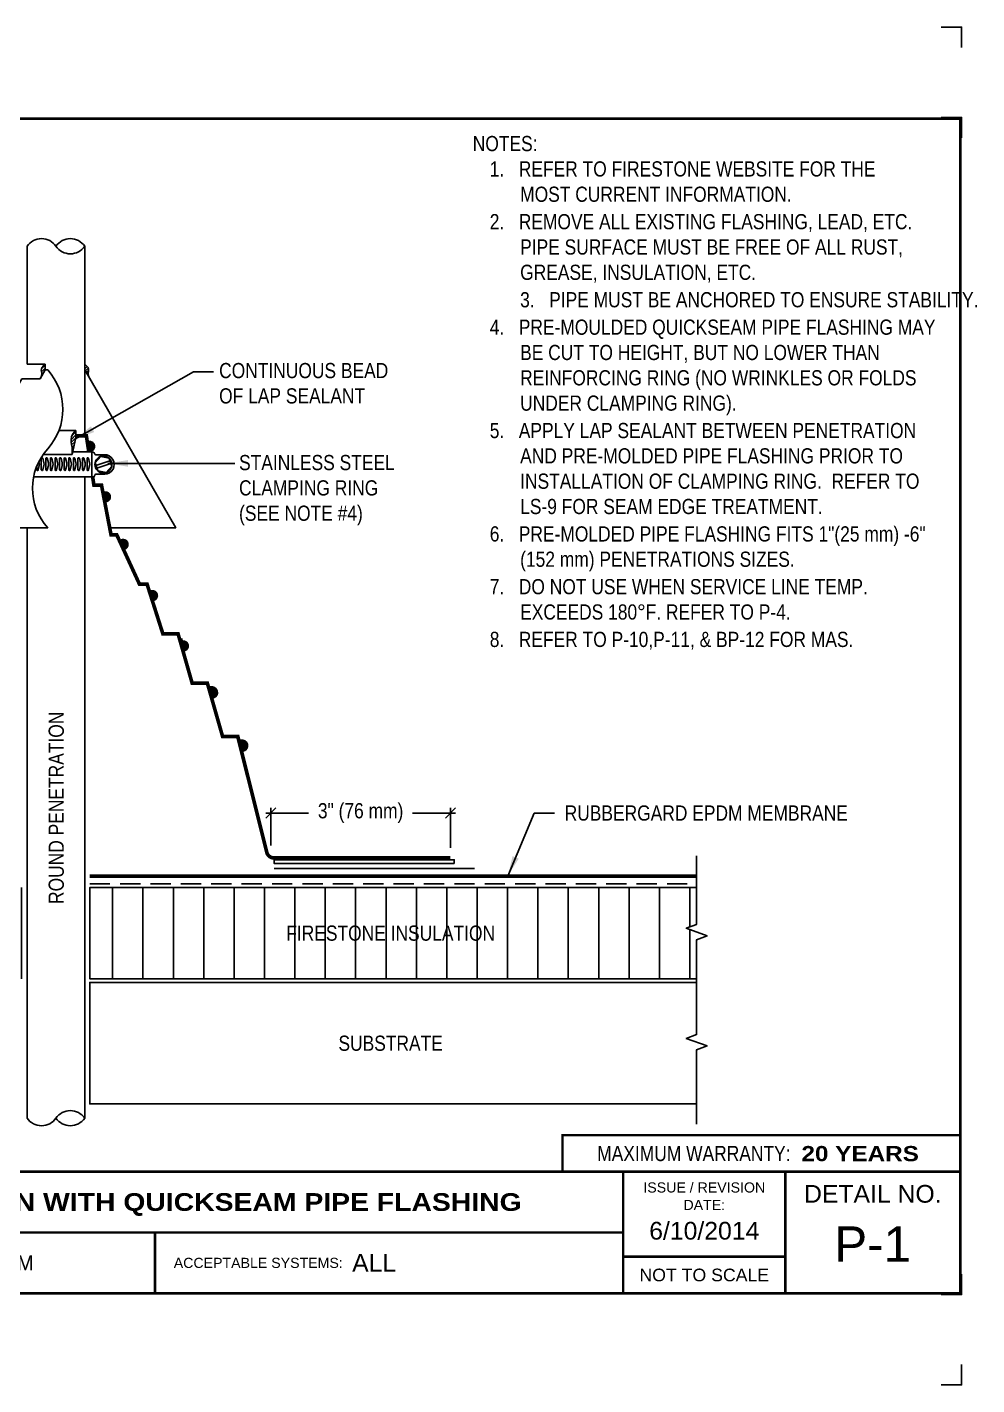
# Model space of a CAD drawing. Header units: inches. Extents: x 99.4 to 119.7, y -266 to -249.2.
# Drawn here: x 107.95 to 119.67, y -265.98 to -249.21 of the extents above; entities that cross this region are included whole.
import ezdxf
from ezdxf.enums import TextEntityAlignment as Align

# ---------------------------------------------------------------- set-up
doc = ezdxf.new("R2010")
doc.units = ezdxf.units.IN
doc.header["$MEASUREMENT"] = 0
doc.linetypes.add('HIDDEN', pattern=[0.375, 0.25, -0.125])
doc.layers.get('0').update_dxf_attribs({"linetype": 'CONTINUOUS'})
doc.layers.get('DEFPOINTS').update_dxf_attribs({"linetype": 'CONTINUOUS'})
for name, color, linetype in [('FSBP-ACCESSORY-OTHER', 7, 'CONTINUOUS'), ('FSBP-ADHESIVE', 1, 'HIDDEN'), ('FSBP-ANNO-NOTE', 7, 'CONTINUOUS'), ('FSBP-INSULATION', 7, 'CONTINUOUS'), ('FSBP-MEMBRANE', 7, 'CONTINUOUS'), ('FSBP-OTHER', 7, 'CONTINUOUS'), ('FSBP-SEALANTS', 1, 'CONTINUOUS'), ('FSBP-SUBSTRATE-GENERIC', 9, 'CONTINUOUS'), ('FSBP-TTLB', 7, 'CONTINUOUS'), ('FSBP-TTLB-BORDER', 7, 'CONTINUOUS'), ('FSBP-TTLB-TEXT', 7, 'CONTINUOUS')]:
    doc.layers.add(name, color=color, linetype=linetype)
doc.styles.add('FSBP_ARIAL', font='arial.ttf')
doc.styles.add('FSBP_ARIAL_BOLD', font='')
doc.styles.add('FSBP_ARIAL_NAR', font='ARIALN.TTF')
doc.styles.add('FSBP_BANKGOTHIC', font='bgothm.ttf')
doc.styles.get('FSBP_ARIAL_BOLD').set_extended_font_data('Arial Black')
doc.linetypes.add('ZIGZAG', pattern='A,0.0001,-0.2,[131,ltypeshp.shx,S=0.2,R=0,X=-0.2,Y=0],-0.4,[131,ltypeshp.shx,S=0.2,R=180,X=0.2,Y=0],-0.2', length=0.8001)
doc.dimstyles.new('FSBP-DIM', dxfattribs={"dimtxt": 0.1875, "dimasz": 0.125, "dimexe": 0.0625, "dimexo": 0.125, "dimgap": 0.125, "dimtad": 0, "dimdec": 0, "dimzin": 1, "dimdsep": 46, "dimlunit": 4, "dimtxsty": 'FSBP_ARIAL_NAR', "dimblk": 'OBLIQUE', "dimcen": 0.09375, "dimdle": 0.0625, "dimclrd": 256, "dimclre": 256, "dimclrt": 256, "dimadec": 0, "dimazin": 0, "dimtfac": 1, "dimtdec": 0, "dimtmove": 1, "dimatfit": 3, "dimfxl": 1, "dimtolj": 1, "dimtzin": 0, "dimlwd": -1, "dimlwe": -1, "dimarcsym": 0})
doc.dimstyles.new('FSBP-LEADER', dxfattribs={"dimtxt": 0.1875, "dimasz": 0.25, "dimexe": 0.0625, "dimexo": 0.125, "dimgap": 0.125, "dimtad": 0, "dimtih": 1, "dimtoh": 1, "dimdec": 4, "dimzin": 0, "dimdsep": 46, "dimlunit": 4, "dimtxsty": 'FSBP_ARIAL_NAR', "dimcen": 0.09375, "dimclrd": 256, "dimclre": 256, "dimclrt": 256, "dimadec": 0, "dimazin": 0, "dimtfac": 1, "dimtdec": 4, "dimtofl": 0, "dimtmove": 0, "dimatfit": 3, "dimfxl": 1, "dimtolj": 1, "dimtzin": 0, "dimlwd": -1, "dimlwe": -1, "dimarcsym": 0})
pattern_1 = [(45, (-129.4999999999994, -246.5403761709706), (-0.01767766952966369, 0.01767766952966369), [])]
pattern_2 = [(90, (-129.4999999999994, -246.5403761709706), (-0.375, 2.296136913416957e-17), [])]

# ---------------------------------------------------------------- blocks, each defined once
blk = doc.blocks.new('_OBLIQUE')
at = {"color": 0, "linetype": 'ByBlock'}
blk.add_line((-0.5, -0.5), (0.5, 0.5), dxfattribs=at)
blk = doc.blocks.new('*D4')
at = {"layer": 'DEFPOINTS', "color": 0, "transparency": 16777216}
for p in [(110.9530896023467, -258.9166216293414), (110.9530896023467, -259.4405893300147), (113.170650778941, -259.4714638357757)]:
    blk.add_point(p, dxfattribs=at)
at = {"layer": 'FSBP-ANNO-NOTE', "transparency": 16777216}
for p, q in [((110.8905896023467, -258.9166216293414), (111.4202219982837, -258.9166216293414)), ((110.9530896023467, -259.3155893300147), (110.9530896023467, -258.8541216293414)), ((113.233150778941, -258.9166216293414), (112.703518383004, -258.9166216293414)), ((113.170650778941, -259.3464638357757), (113.170650778941, -258.8541216293414))]:
    blk.add_line(p, q, dxfattribs=at)
at = {"layer": 'FSBP-ANNO-NOTE', "transparency": 16777216, "xscale": 0.125, "yscale": 0.125, "zscale": 0.125, "rotation": 180}
blk.add_blockref('_OBLIQUE', (110.9530896023467, -258.9166216293414), dxfattribs=at)
at = {"layer": 'FSBP-ANNO-NOTE', "transparency": 16777216, "xscale": 0.125, "yscale": 0.125, "zscale": 0.125}
blk.add_blockref('_OBLIQUE', (113.170650778941, -258.9166216293414), dxfattribs=at)
at = {"layer": 'FSBP-ANNO-NOTE', "transparency": 16777216, "insert": (112.0618701906438, -258.9166216293414), "char_height": 0.1875, "attachment_point": 5, "style": 'FSBP_ARIAL_NAR'}
blk.add_mtext('\\A1;3" (76 mm)', dxfattribs=at)
blk = doc.blocks.new('TTLB-EPDM_1')
at = {"layer": 'FSBP-TTLB-TEXT'}
h = blk.add_hatch(color=1, dxfattribs=at)
edge = h.paths.add_edge_path()
edge.add_arc((1.037309769669573, -0.1982514792917306), 0.1319107607348553, 264.0410451462098, 370.3106169565175)
edge.add_arc((1.027551646585694, 0.1214293576525799), 0.3273056962876235, 270.05058356628535, 295.23459397187514, ccw=False)
edge.add_arc((1.022801957313345, -0.06680179986895154), 0.1391656561713503, 249.3281275763668, 272.0749124149863, ccw=False)
edge.add_line((0.9736743133014443, -0.1970076156048179), (0.9474927838574558, -0.1852745150568325))
edge.add_arc((0.8939498971398288, -0.3394262635682071), 0.1631857907024099, 70.84590087378872, 194.3325259843273)
edge.add_arc((0.8444260109029493, -0.4259936440910768), 0.1179914261095279, 70.96950098067128, 156.9641407594482, ccw=False)
edge.add_arc((1.153141409296894, -0.4684497516079468), 0.3110405457095052, 150.3231137483159, 203.2084295854517)
edge.add_arc((0.7562495500622943, -0.6412608153899899), 0.1218587156617311, 0.8849157075190988, 24.34668939894999, ccw=False)
edge.add_arc((0.7493781665697374, -0.6475258110744375), 0.1289731377238325, -58.36655102076742, 3.6216782311386737, ccw=False)
edge.add_arc((0.8256699029544474, -0.5792158350996106), 0.1783301886510354, 267.2205474105585, 354.1381621173521)
edge.add_arc((0.7903121048625305, -0.6011409294291745), 0.212787892960859, 0.9996158580669322, 21.00503380861244)
edge.add_arc((1.01880712263941, -0.5666691048185161), 0.05136395668415847, 40.82117713173261, 125.52727787225791, ccw=False)
edge.add_line((1.057676976260041, -0.5330924682126437), (1.102776947655911, -0.4308018311949837))
edge.add_arc((1.040858222524664, -0.4699705673995949), 0.07326744446031509, 32.31675181867256, 66.31481236598174)
edge.add_arc((1.032262518825329, -0.5063316993097662), 0.1102246948011782, 69.8179132332389, 125.254734720681)
edge.add_arc((1.127708877207287, -0.368959353531244), 0.1659710644737306, 164.1569669952081, 196.5811013160487, ccw=False)
edge.add_line((0.9680425188342383, -0.3236487780942383), (1.023615334387159, -0.3294494641845773))
h = blk.add_hatch(color=1, dxfattribs=at)
edge = h.paths.add_edge_path()
edge.add_line((1.275239419159561, -0.6223407783464694), (1.415345367376062, -0.5660418822574371))
edge.add_arc((1.421019305783958, -0.5090099247487757), 0.05731350411836949, 181.9717871001989, 264.31851000495806, ccw=False)
edge.add_line((1.363739737527226, -0.5109819325197265), (1.363412352251203, -0.3102363679013962))
edge.add_arc((1.294263659668751, -0.3103491388303989), 0.06914878453844908, 0.0934405599591014, 72.42834396969012)
edge.add_line((1.315139561173908, -0.2444268274366692), (1.186839444240604, -0.3024209471341379))
edge.add_arc((1.175246268095289, -0.3585110609420917), 0.05727567197445628, -0.017399788185912257, 78.322067691347, ccw=False)
edge.add_line((1.232521937428658, -0.3585284546236807), (1.232574268422297, -0.555126496687123))
edge.add_arc((1.305699496415486, -0.5558575689677219), 0.07312888236350451, 179.4272023230205, 245.3845503102953)
h = blk.add_hatch(color=1, dxfattribs=at)
edge = h.paths.add_edge_path()
edge.add_line((1.792026821926584, -0.3839679064720229), (1.722158956877934, -0.2518542302253621))
edge.add_arc((1.720119655279638, -0.2529327078887852), 0.002306916790721817, 27.87197133405656, 117.3766794470751)
edge.add_line((1.719058846382097, -0.250884159729182), (1.610638460368705, -0.3070279753467702))
edge.add_arc((1.547088841662962, -0.3061026658494403), 0.06355635479880145, 359.165808011073, 425.8793658831422)
edge.add_line((1.573061729235633, -0.2480956029480268), (1.446879247402876, -0.3051325108639702))
edge.add_arc((1.407812067100189, -0.370357133046621), 0.07602957263902092, -3.441403975725109, 59.07992244284969, ccw=False)
edge.add_line((1.483704536400296, -0.3749210150788969), (1.483704536400296, -0.5723838140635706))
edge.add_arc((1.54053746518044, -0.568254406115083), 0.05698275005415228, 184.1557352478595, 255.3066498366543)
edge.add_line((1.526084036778343, -0.6233736605654059), (1.657291340682093, -0.570650514527486))
edge.add_arc((1.688298576827198, -0.5021390388423987), 0.0752015358480571, 207.5160880841914, 245.649226723163, ccw=False)
edge.add_arc((1.721050197024907, -0.4914488168456328), 0.1093332836229113, 179.4823365255141, 204.5537900001094, ccw=False)
edge.add_line((1.611721375809452, -0.4904610114968335), (1.611721375809452, -0.4126404716788983))
edge.add_arc((1.628589765097195, -0.414159299036043), 0.01693662875851176, 28.356188110622725, 174.8549701683585, ccw=False)
edge.add_arc((1.627340435522395, -0.4197189881350504), 0.02111886817708033, 22.216893572439517, 40.10213956426492, ccw=False)
edge.add_line((1.646891420738257, -0.4117336534413738), (1.666638796144639, -0.4549750258192233))
edge.add_arc((1.668737246926742, -0.4540167099035481), 0.002306916790685496, 204.545128184284, 299.6323508190091)
edge.add_line((1.669877862091766, -0.4560219186518992), (1.791128135493295, -0.3870515928837648))
edge.add_line((1.791128135493295, -0.3870515928837648), (1.792026821926584, -0.3839679064720229))
h = blk.add_hatch(color=1, dxfattribs=at)
h.paths.add_polyline_path([(2.063388732080512, -0.2583237030618903, 0.02524281661523788), (2.025024361750752, -0.2610532129309178, 0.1213611957758757), (1.901773912052249, -0.3008158885520373, 0.6151668103976068), (1.93274136141747, -0.6099060679591872, 0.05306812109568645), (1.967936229862175, -0.617865745600497, 0.1150932231766138), (2.099126721549737, -0.5994933789882708), (2.151195569562105, -0.4944891916583316, -0.08755405562188731), (2.104230609512001, -0.5187113292177372, -0.265591761123442), (1.992692314386659, -0.5010701623316862), (2.165347897647223, -0.4141184325909109, 0.4518949533370738), (2.166222728871162, -0.4107679608846269)])
h.paths.add_polyline_path([(2.014217313945437, -0.4188965037300676), (1.951113654018855, -0.4515330109460507, -0.3720533890450154), (1.973177450672722, -0.3607130665457561)], flags=16)
h = blk.add_hatch(color=1, dxfattribs=at)
edge = h.paths.add_edge_path()
edge.add_arc((2.260407392426802, -0.3775796671688782), 0.04152450223225729, 123.20805433950699, 232.2027298779723, ccw=False)
edge.add_line((2.237665217914071, -0.3428366421988329), (2.393535971665983, -0.2540943745380986))
edge.add_arc((2.394677353533142, -0.2560991469722482), 0.002306916790741334, 55.64644466176611, 119.65426054492559, ccw=False)
edge.add_line((2.395979141996861, -0.2541946229174954), (2.531809646140459, -0.3470380726374032))
edge.add_arc((2.530468902927946, -0.3489153772789875), 0.002306916790700397, -42.731101238422525, 54.4661353739603, ccw=False)
edge.add_line((2.532163440279987, -0.3504807552658491), (2.498457913851155, -0.3869673252714421))
edge.add_arc((2.496763376499139, -0.3854019472845934), 0.002306916790672934, 233.7527076894875, 317.26889876138785, ccw=False)
edge.add_line((2.495399362263356, -0.38726241234572), (2.413849913492982, -0.3274738082119626))
edge.add_arc((2.412485899257181, -0.3293342732731342), 0.002306916790720064, 53.75270768979358, 124.4135619297835)
edge.add_line((2.41118211687575, -0.3274311136421062), (2.382933981293377, -0.346782838468144))
edge.add_arc((2.38423776367478, -0.3486859980991606), 0.002306916790694898, 124.4135619293799, 231.8459020253626)
edge.add_line((2.382812599816248, -0.3505000469010184), (2.519899969301207, -0.4581994452042721))
edge.add_arc((2.494247019847682, -0.4908523236374461), 0.04152450223225742, -55.21225898295222, 51.84590202520428, ccw=False)
edge.add_line((2.517938320565804, -0.5249552055672808), (2.364434947484597, -0.6179520922513717))
edge.add_arc((2.36323960192349, -0.6159790200102006), 0.002306916790726996, 233.2955624372927, 301.20872157023314, ccw=False)
edge.add_line((2.361860787187538, -0.6178285429225383), (2.231266621301074, -0.5204709167214361))
edge.add_arc((2.232647938930649, -0.5186232623475259), 0.002306916790697672, 135.5134179846393, 233.21798691998708, ccw=False)
edge.add_line((2.231002150870836, -0.5170067083764565), (2.262839375599356, -0.4845937328397696))
edge.add_arc((2.264485163659225, -0.4862102868108537), 0.002306916790748497, 53.0352839999411, 135.513417985369, ccw=False)
edge.add_line((2.265872365996302, -0.4843670465239001), (2.361834678328762, -0.5565872257804898))
edge.add_arc((2.363221880665761, -0.5547439854936304), 0.002306916790627066, 233.0352840000685, 302.2362632414394)
edge.add_line((2.36445241715569, -0.5566953042850713), (2.39428499383348, -0.5378823484768844))
edge.add_arc((2.393054457343549, -0.5359310296853765), 0.002306916790685166, 302.2362632406177, 412.2027298768422)
edge.add_line((2.394468296066179, -0.5341081404551886), (2.234958295420142, -0.4103916733127022))
h = blk.add_hatch(color=1, dxfattribs=at)
edge = h.paths.add_edge_path()
edge.add_line((2.763460561272041, -0.2072496393923444), (2.763460561272041, -0.2969520779963801))
edge.add_arc((2.765767478062699, -0.2969520779963943), 0.00230691679065842, 179.9999999996471, 269.9999999996471)
edge.add_line((2.765767478062685, -0.2992589947870528), (2.835417693520355, -0.2992589947870528))
edge.add_arc((2.835417693520355, -0.3015659115777538), 0.002306916790701052, 0, 90, ccw=False)
edge.add_line((2.837724610311056, -0.3015659115777538), (2.837724610311056, -0.3790761307453892))
edge.add_arc((2.83541769352037, -0.3790761307453749), 0.002306916790686842, 269.99999999964706, 359.99999999964706, ccw=False)
edge.add_line((2.835417693520355, -0.3813830475360618), (2.765767478062685, -0.3813830475360618))
edge.add_arc((2.765767478062699, -0.3836899643267202), 0.00230691679065842, 90.00000000035294, 180.0000000003529)
edge.add_line((2.763460561272041, -0.3836899643267344), (2.763460561272041, -0.5033995910642801))
edge.add_arc((2.836735953378943, -0.5071368822038516), 0.07337063740681413, 177.0802527808789, 245.3249543133826)
edge.add_line((2.806105814540615, -0.5738080530967267), (2.674529557384915, -0.6226036013049594))
edge.add_arc((2.708610405062069, -0.564298408791804), 0.06753517344606039, 177.0345319916277, 239.6926428024901, ccw=False)
edge.add_line((2.641165668230087, -0.560804539009709), (2.641165668230087, -0.3836899643267344))
edge.add_arc((2.638858751439429, -0.3836899643267202), 0.00230691679065842, 359.9999999996471, 449.999999999647)
edge.add_line((2.638858751439443, -0.3813830475360618), (2.572857950769389, -0.3813830475360618))
edge.add_line((2.572857950769389, -0.3813830475360618), (2.763460561272041, -0.2072496393923444))
h = blk.add_hatch(color=1, dxfattribs=at)
edge = h.paths.add_edge_path(flags=16)
edge.add_arc((2.940363509127394, -0.4847985213681437), 0.1684614578629418, 344.5558804047865, 417.0140046669545)
edge.add_arc((3.194458079644619, -0.3883534532477785), 0.1684614578629414, 164.5558804047864, 237.0140046669546)
edge = h.paths.add_edge_path()
edge.add_arc((3.069375116502199, -0.4399344555144872), 0.1828726885096673, 136.0914512150047, 191.213418978326)
edge.add_arc((3.064939550433406, -0.4318234379590333), 0.1803148804748503, 194.0167254156723, 240.6663730831859)
edge.add_arc((3.098047041778981, -0.3845058757092554), 0.2378525180183701, 239.2975390661776, 264.2889872773176)
edge.add_arc((3.04884478212623, -0.4190232383793012), 0.203760689247156, 277.1986764832036, 326.503572961274)
edge.add_arc((3.077739326803546, -0.4341046616465112), 0.171374865791709, 325.3768876809902, 406.3828327799087)
edge.add_arc((3.011839488065919, -0.4896144380417797), 0.2571945645850002, 44.28462553519766, 73.82901434867304)
edge.add_arc((3.117152499586992, -0.4983433120546693), 0.2579560664039132, 97.50292863483666, 134.1039137579027)
h = blk.add_hatch(color=1, dxfattribs=at)
edge = h.paths.add_edge_path()
edge.add_line((3.322690228557462, -0.5721896537377091), (3.322690228557462, -0.3749210150788969))
edge.add_arc((3.246797759257384, -0.3703571330465745), 0.076029572638996, 356.5585960242387, 419.0799224428129)
edge.add_line((3.285864939560099, -0.3051325108639702), (3.412047421392799, -0.2480956029480268))
edge.add_arc((3.386074533820159, -0.3061026658494941), 0.06355635479883807, 0.3962622833877276, 65.87936588318718, ccw=False)
edge.add_line((3.449629368605429, -0.3056631084210863), (3.580526418688805, -0.2593848434574539))
edge.add_arc((3.555744121700958, -0.3530904070730321), 0.09692726601172152, 2.366977007666776, 75.18615851992018, ccw=False)
edge.add_line((3.652588689330287, -0.3490873311063041), (3.652588689330287, -0.4883770011386872))
edge.add_arc((3.761877549389556, -0.4914934052703811), 0.1093332836229047, 178.3666365323574, 204.5537900000422)
edge.add_arc((3.729125929191727, -0.5021836272670953), 0.07520153584796169, 207.5160880841711, 245.2240541443093)
edge.add_line((3.697611150971852, -0.5704631245385627), (3.572585913552643, -0.6207021253773775))
edge.add_arc((3.59534718600759, -0.5526356419907701), 0.07177131519198746, 180.3328587115751, 251.51018566665869, ccw=False)
edge.add_line((3.523577081955409, -0.5530525936986663), (3.523577081955409, -0.4153032515383615))
edge.add_arc((3.486319529276879, -0.4148773504126441), 0.0372599868942854, 359.3450650296066, 449.0500281941028)
edge.add_arc((3.482769874121713, -0.4419622099033496), 0.06447454900600783, 86.29402372314017, 119.8211331593848)
edge.add_line((3.450707067966732, -0.3860252459975726), (3.450707067966732, -0.4904610114968335))
edge.add_arc((3.560035889182251, -0.491448816845647), 0.1093332836229751, 179.4823365255069, 204.5537900001023)
edge.add_arc((3.527284268984408, -0.5021390388424952), 0.07520153584796385, 207.5160880841699, 245.6492267231416)
edge.add_line((3.496277032839316, -0.570650514527486), (3.365069728935509, -0.6233736605654059))
edge.add_arc((3.37950248606194, -0.5682868177318081), 0.05694615642555727, 183.9298782390169, 255.318496325343, ccw=False)
h = blk.add_hatch(color=1, dxfattribs=at)
h.paths.add_polyline_path([(3.957695472291277, -0.2583237030618903, 0.02524281661523822), (3.919331101961575, -0.2610532129309178, 0.1085638477195505), (3.807890832595604, -0.2939221658134414, 0.6425897848490651), (3.827048101628293, -0.6099060679591872, 0.05306812109569052), (3.862242970072884, -0.617865745600497, 0.1150932231766133), (3.993433461760503, -0.5994933789882708), (4.045502309772871, -0.4944891916583316, -0.08755405562189084), (3.998537349722767, -0.5187113292177372, -0.2655917611234366), (3.886999054597368, -0.5010701623316862), (4.059654637857989, -0.4141184325909109, 0.4518949533370731), (4.060529469081928, -0.4107679608846269)])
h.paths.add_polyline_path([(3.90852405415626, -0.4188965037300676), (3.845420394229677, -0.4515330109460507, -0.3720533890450147), (3.867484190883488, -0.3607130665457561)], flags=16)
at = {"layer": 'DEFPOINTS', "linetype": 'Continuous', "ltscale": 1.75}
for points in [[(-0.015625, 13.88083333333333), (-0.015625, 14.13083333333333), (0.234375, 14.13083333333333)], [(20.01562500000003, 13.88083333333333), (20.01562500000003, 14.13083333333333), (19.76562500000003, 14.13083333333333)], [(-0.015625, -2.380833333333342), (-0.015625, -2.630833333333342), (0.234375, -2.630833333333342)], [(20.01562500000003, -2.380833333333342), (20.01562500000003, -2.630833333333342), (19.76562500000003, -2.630833333333342)]]:
    blk.add_lwpolyline(points, dxfattribs=at)
at = {"layer": 'DEFPOINTS', "color": 1}
for points in [[(0.234375, 13.015625), (-0.015625, 13.015625), (-0.015625, 12.765625)], [(20.015625, 12.765625), (20.015625, 13.015625), (19.765625, 13.015625)], [(0.234375, -1.515625), (-0.015625, -1.515625), (-0.015625, -1.265625)], [(20.015625, -1.265625), (20.015625, -1.515625), (19.765625, -1.515625)]]:
    blk.add_lwpolyline(points, dxfattribs=at)
at = {"layer": 'FSBP-TTLB', "const_width": 0.03125}
blk.add_lwpolyline([(15.09028770518938, 0), (20, 0), (20, 0.4512598240669945), (15.09028770518938, 0.4512598240669945)], close=True, dxfattribs=at)
for points in [[(0, 0), (0, -1.5), (20, -1.5), (20, 0), (0, 0)], [(4.825208527206769, 0), (4.825208527206769, -0.75)], [(15.84028770518938, 0), (15.84028770518938, -1.5)], [(17.84110496735593, 0), (17.84110496735593, -1.5)], [(20, 0), (20, -1.5)], [(4.825208527206769, -0.75), (15.84028770518938, -0.75)], [(4.825208527206769, -0.75), (4.825208527206769, -1.5)], [(15.84028770518938, -1.048740175933006), (17.84110496735593, -1.048740175933006)]]:
    blk.add_lwpolyline(points, dxfattribs=at)
at = {"layer": 'FSBP-TTLB-BORDER', "const_width": 0.03125}
blk.add_lwpolyline([(20, 0), (20, 13), (0, 13), (0, 0)], dxfattribs=at)
at = {"layer": 'FSBP-TTLB-TEXT', "color": 1}
blk.add_line((0.7358432058323388, -0.379822754145593), (0.7358432058323388, -0.379822754145593), dxfattribs=at)
for points in [[(1.023615323725323, -0.3294494630716969, 0.5000510906601082), (1.167090420776901, -0.1746414942047778, -0.1103304102359608), (1.027840608309816, -0.2058762110801382, -0.09957876667165425), (0.9736743133014443, -0.1970076156048179), (0.9474927838574558, -0.1852745150568325, 0.5978159689075124), (0.7358432058323388, -0.379822754145593, -0.3938834584182213), (0.8828996422548698, -0.3144510229727047, 0.2349406564350952), (0.86727108227484, -0.5910237178633082, -0.1027304183841549), (0.8780937320133262, -0.6393788197974146, -0.2772692352614086), (0.8170223912655956, -0.7573362346216896, 0.3985429150902959), (1.003067614090241, -0.5974286950643517, 0.0875124847930418), (0.9889600163401155, -0.5248671157293501, -0.3874031597924062), (1.057676976260041, -0.5330924682126437), (1.102776947655911, -0.4308018311949837, 0.1494423498871741), (1.07029056398062, -0.4028746979725923, 0.2467195073738216), (0.9686394281704906, -0.4163228904100862, -0.1424285161541127), (0.9680425188342383, -0.3236487780942383), (1.023615334387159, -0.3294494641845773)], [(2.166222728871162, -0.4107679608846269), (2.063388732080512, -0.2583237030618903, 0.02524281661523788), (2.025024361750752, -0.2610532129309178, 0.1085638477195265), (1.913584092384895, -0.2939221658134414, 0.6425897848491228), (1.93274136141747, -0.6099060679591872, 0.05306812109568648), (1.967936229862175, -0.617865745600497, 0.1150932231766137), (2.099126721549737, -0.5994933789882708), (2.151195569562105, -0.4944891916583316, -0.0875540556218873), (2.104230609512001, -0.5187113292177372, -0.2655917611234418), (1.992692314386659, -0.5010701623316862), (2.165347897647223, -0.4141184325909109)], [(2.763460561272041, -0.2072496393923444), (2.763460561272041, -0.2969520779963801, 0.4142135623730958), (2.765767478062685, -0.2992589947870528), (2.835417693520355, -0.2992589947870528, -0.414213562373095), (2.837724610311056, -0.3015659115777538), (2.837724610311056, -0.3790761307453892, -0.4142135623730938), (2.835417693520355, -0.3813830475360618), (2.765767478062685, -0.3813830475360618, 0.4142135623730958), (2.763460561272041, -0.3836899643267344), (2.763460561272041, -0.5033995910642801, 0.3068985753588853), (2.806105814540615, -0.5738080530967267), (2.674529557384915, -0.6226036013049594, -0.2804194150632976), (2.641165668230087, -0.560804539009709), (2.641165668230087, -0.3836899643267344, 0.414213562373095), (2.638858751439443, -0.3813830475360618), (2.572857950769389, -0.3813830475360618), (2.763460561272041, -0.2072496393923444)], [(4.060529469081928, -0.4107679608846269), (3.957695472291277, -0.2583237030618903, 0.02524281661523788), (3.919331101961575, -0.2610532129309178, 0.1085638477195265), (3.807890832595604, -0.2939221658134414, 0.6425897848491228), (3.827048101628293, -0.6099060679591872, 0.05306812109568648), (3.862242970072884, -0.617865745600497, 0.1150932231766137), (3.993433461760503, -0.5994933789882708), (4.045502309772871, -0.4944891916583316, -0.0875540556218873), (3.998537349722767, -0.5187113292177372, -0.2655917611234418), (3.886999054597368, -0.5010701623316862), (4.059654637857989, -0.4141184325909109)], [(4.059654637857989, -0.4141184325909109, 0.4518949533370731), (4.060529469081928, -0.4107679608846269, 0.4518949533370731)]]:
    blk.add_lwpolyline(points, format="xyb", dxfattribs=at)
for points in [[(1.275239419159561, -0.6223407783464694), (1.415345367376062, -0.5660418822574371, -0.3756100036733062), (1.363739737527226, -0.5109819325197265), (1.363412352251203, -0.3102363679013962, 0.3265360292958048), (1.315139561173908, -0.2444268274366692), (1.186839444240604, -0.3024209471341379, -0.3557863980845349), (1.232521937428658, -0.3585284546236807), (1.232574268422297, -0.555126496687123, 0.2960110723418457)], [(1.792026821926584, -0.3839679064720229), (1.722158956877934, -0.2518542302253621, 0.4116839150163434), (1.719058846382097, -0.250884159729182), (1.610638460368705, -0.3070279753467702, 0.2996033003794034), (1.573061729235633, -0.2480956029480268), (1.446879247402876, -0.3051325108639702, -0.2797757560995365), (1.483704536400296, -0.3749210150788969), (1.483704536400296, -0.5723838140635706, 0.320828638474519), (1.526084036778343, -0.6233736605654059), (1.657291340682093, -0.570650514527486, -0.1679398621276611), (1.621603752698661, -0.5368819723450571, -0.1098333365370753), (1.611721375809452, -0.4904610114968335), (1.611721375809452, -0.4126404716788983, -0.743334502655012), (1.64349420176768, -0.4061152228778298, -0.07819791644735608), (1.646891420738257, -0.4117336534413738), (1.666638796144639, -0.4549750258192233, 0.4404648714563479), (1.669877862091766, -0.4560219186518992), (1.791128135493295, -0.3870515928837648)], [(2.234958295420142, -0.4103916733127022, -0.5150044486718882), (2.237665217914071, -0.3428366421988329), (2.393535971665983, -0.2540943745380986, -0.2867822934100265), (2.395979141996861, -0.2541946229174954), (2.531809646140459, -0.3470380726374032, -0.4515027974650387), (2.532163440279987, -0.3504807552658491), (2.498457913851155, -0.3869673252714421, -0.3814439164929681), (2.495399362263356, -0.38726241234572), (2.413849913492982, -0.3274738082119626, 0.3184718635035665), (2.41118211687575, -0.3274311136421062), (2.382933981293377, -0.346782838468144, 0.5064094529656681), (2.382812599816248, -0.3505000469010184), (2.519899969301207, -0.4581994452042721, -0.5043597839115849), (2.517938320565804, -0.5249552055672808), (2.364434947484597, -0.6179520922513717, -0.3053163970316367), (2.361860787187538, -0.6178285429225383), (2.231266621301074, -0.5204709167214361, -0.4541703869768119), (2.231002150870836, -0.5170067083764565), (2.262839375599356, -0.4845937328397696, -0.3762644290664977), (2.265872365996302, -0.4843670465239001), (2.361834678328762, -0.5565872257804898, 0.3114700032088108), (2.36445241715569, -0.5566953042850713), (2.39428499383348, -0.5378823484768844, 0.520381097387146), (2.394468296066179, -0.5341081404551886)], [(2.937624918725987, -0.3131105398334029, 0.2452625673097023), (2.889993533867141, -0.4754966266250307, 0.2064059665179019), (2.976604338974084, -0.5890186876871866, 0.1094800500670344), (3.074378098474654, -0.6211778035979165, 0.2185147641853038), (3.218764944843201, -0.5314757029352819, 0.3689489483072479), (3.195959963110113, -0.3100352223135445, 0.1296305888694145), (3.0834694040758, -0.242595816912754, 0.1610736375384317)], [(3.322690228557462, -0.5721896537377091), (3.322690228557462, -0.3749210150788969, 0.2797757560995341), (3.285864939560099, -0.3051325108639702), (3.412047421392799, -0.2480956029480268, -0.2937618496109166), (3.449629368605429, -0.3056631084210863), (3.580526418688805, -0.2593848434574539, -0.3288760160581939), (3.652588689330287, -0.3490873311063041), (3.652588689330287, -0.4883770011386872, 0.114762897203527), (3.662431105063263, -0.536926560769686, 0.166032965990522), (3.697611150971852, -0.5704631245385627), (3.572585913552643, -0.6207021253773775, -0.3209557512194564), (3.523577081955409, -0.5530525936986663), (3.523577081955409, -0.4153032515383615, 0.4127061514896111), (3.48693727661589, -0.3776224848030694, 0.1473421876160361), (3.450707067966732, -0.3860252459975726), (3.450707067966732, -0.4904610114968335, 0.1098333365370753), (3.460589444855941, -0.5368819723450855, 0.1679398621276611), (3.496277032839316, -0.570650514527486), (3.365069728935509, -0.6233736605654059, -0.3219729545308964), (3.322690228557462, -0.5721896537377091, 29.1476284739)], [(1.951113654018855, -0.4515330109460507), (2.014217313945437, -0.4188965037300676), (1.973177450672722, -0.3607130665457561, 0.3720533890450154)], [(3.10274193015772, -0.5296595419651595, 0.3271311138286319), (3.032079658614293, -0.3434924326507627, 0.3271311138286322)], [(3.845420394229677, -0.4515330109460507), (3.90852405415626, -0.4188965037300676), (3.867484190883488, -0.3607130665457561, 0.3720533890450154)]]:
    blk.add_lwpolyline(points, format="xyb", close=True, dxfattribs=at)
at = {"layer": 'FSBP-TTLB-TEXT'}
for points, const_width in [([(1.233926579809207, -0.6584455781731435), (3.691229482685259, -0.6584455781731577)], 0.0078125), ([(10.06152282927678, -0.75), (10.06152282927678, -1.5)], 0.03125), ([(1.233926579809207, -0.8761560960495984), (3.691229482685259, -0.8761560960495842)], 0.0078125)]:
    blk.add_lwpolyline(points, dxfattribs=dict(at, const_width=const_width))
at = {"layer": 'FSBP-TTLB-TEXT', "color": 1}
for centre, start, end in [((1.789987520328282, -0.3850463841354355), 299.6323508193319, 27.87197133380463), ((2.164310260790558, -0.412058050385383), 296.7304547840455, 34.00233684987403)]:
    blk.add_arc(centre, 0.00230691679068068, start, end, dxfattribs=at)
at = {"layer": 'FSBP-TTLB-TEXT', "style": 'FSBP_ARIAL_NAR'}
blk.add_text('MAXIMUM WARRANTY:', height=0.1875, dxfattribs=at).set_placement((17.90516569312837, 0.2256299120335257), align=Align.MIDDLE_RIGHT)
at = {"layer": 'FSBP-TTLB-TEXT'}
for s, height, style, p in [('ISSUE / REVISION', 0.125, 'FSBP_ARIAL', (16.84069633627263, -0.1938496373466023)), ('DETAIL NO.', 0.21875, 'FSBP_ARIAL', (18.92055248367797, -0.2724398367368792)), ('DATE:', 0.125, 'FSBP_ARIAL', (16.84069633627263, -0.409973105348854)), ('RubberGard  EPDM', 0.1875, 'FSBP_BANKGOTHIC', (7.443365678241776, -1.125)), ('TM', 0.0625, 'FSBP_BANKGOTHIC', (8.023397742165457, -1.062518816683806)), ('www.firestonebpco.com', 0.15625, 'FSBP_ARIAL', (2.462578031247233, -1.268657306740124)), ('NOT TO SCALE', 0.15625, 'FSBP_ARIAL', (16.84069633627263, -1.274370087966503))]:
    blk.add_text(s, height=height, dxfattribs=dict(at, style=style)).set_placement(p, align=Align.MIDDLE_CENTER)
at = {"layer": 'FSBP-TTLB-TEXT', "lineweight": 18, "style": 'FSBP_ARIAL_BOLD'}
blk.add_text('BUILDING PRODUCTS', height=0.1484375, dxfattribs=at).set_placement((2.462578031247233, -0.7673008371113639), align=Align.MIDDLE_CENTER)
at = {"layer": 'FSBP-TTLB-TEXT', "color": 1}
for s, height, style, p in [('NOBODY COVERS YOU BETTER.', 0.171875, 'FSBP_ARIAL_BOLD', (2.412604263603384, -1.041650450587369)), ('TM', 0.0625, 'FSBP_BANKGOTHIC', (4.576671173373001, -0.9725745042934193))]:
    blk.add_text(s, height=height, dxfattribs=dict(at, style=style)).set_placement(p, align=Align.MIDDLE_CENTER)
at = {"layer": 'FSBP-TTLB-TEXT', "style": 'FSBP_ARIAL'}
blk.add_text('ACCEPTABLE SYSTEMS:', height=0.125, dxfattribs=at).set_placement((10.29281281591562, -1.125), align=Align.MIDDLE_LEFT)
at = {"layer": 'FSBP-TTLB-TEXT'}
for tag, height, style, p in [('MAXIMUM_WARRANTY', 0.1875, 'FSBP_ARIAL_BOLD', (18.03987100774941, 0.2240244307510579)), ('ACCPT_SYSTEMS', 0.21875, 'FSBP_ARIAL', (12.49438170418193, -1.125))]:
    blk.add_attdef(tag, text='', height=height, dxfattribs=dict(at, style=style)).set_placement(p, align=Align.MIDDLE_LEFT)
for tag, height, style, p in [('DETAIL_DESCP_LINE_1', 0.21875, 'FSBP_ARIAL_BOLD', (10.33118450231211, -0.3736318192489421)), ('ISSUE_REV_DATE', 0.21875, 'FSBP_ARIAL', (16.84069633627263, -0.7282559425942452)), ('DETAIL_NUMBER', 0.4375, 'FSBP_ARIAL', (18.91941590748775, -0.8931630692489421))]:
    blk.add_attdef(tag, text='', height=height, dxfattribs=dict(at, style=style)).set_placement(p, align=Align.MIDDLE_CENTER)

msp = doc.modelspace()

# ---------------------------------------------------------------- hatches: boundary and pattern name
at = {"layer": 'FSBP-INSULATION'}
h = msp.add_hatch(dxfattribs=at)
h.set_pattern_fill('LINE', color=256, scale=3, angle=90, style=0)
h.set_pattern_definition(pattern_2)
h.paths.add_polyline_path([(107.9459959509863, -260.9617763357758), (107.9459959509863, -259.8367763357758), (100.4111970970077, -259.8367763357758), (100.4111970970077, -260.2926949605575), (100.2824090929709, -260.3395699605575), (100.5399851010447, -260.4333199605575), (100.4111970970077, -260.4801949605575), (100.4111970970077, -260.9617763357758)])
h.paths.add_polyline_path([(102.8412521345018, -260.5447295247252), (105.5159409134922, -260.5447295247252), (105.5159409134922, -260.2536952477811), (102.8412521345018, -260.2536952477811)], flags=24)
h = msp.add_hatch(dxfattribs=at)
h.set_pattern_fill('LINE', color=256, scale=3, angle=90, style=0)
h.set_pattern_definition(pattern_2)
h.paths.add_polyline_path([(116.2088946085076, -260.9617763357758), (116.2088946085076, -260.4801949605575), (116.3376826125445, -260.4333199605575), (116.0801066044705, -260.3395699605575), (116.2088946085076, -260.2926949605575), (116.2088946085076, -259.8367763357757), (108.6559391428471, -259.8367763357758), (108.6559391428471, -260.9617763357758)])
h.paths.add_polyline_path([(111.0950724861821, -260.5447295247252), (113.7697612651726, -260.5447295247252), (113.7697612651726, -260.2536952477811), (111.0950724861821, -260.2536952477811)], flags=24)
at = {"layer": 'FSBP-MEMBRANE'}
for points in [[(108.7075700596532, -254.3206099614473, -1), (108.7297177900406, -254.4594799317926)], [(108.8998555807698, -254.9443864561597, -1), (108.9274184552425, -255.0822838041247)], [(109.100940084314, -255.536635751206, -1), (109.160400653785, -255.6640713478938)], [(109.47247511241, -256.1654590144661, -1), (109.5147706468595, -256.299572691586)], [(109.8552525156313, -256.7862547030671, -1), (109.8934669006213, -256.9215878158105)], [(110.2064481746568, -257.3601298012464, -1), (110.2446625596468, -257.4954629139899)], [(110.5795196363645, -258.01693926547, -1), (110.6136262086353, -258.1533655545529)]]:
    msp.add_hatch(color=256, dxfattribs=at).paths.add_polyline_path(points)
at = {"layer": 'FSBP-SEALANTS'}
h = msp.add_hatch(dxfattribs=at)
h.set_pattern_fill('ANSI31', color=256, scale=0.2, style=0)
h.set_pattern_definition(pattern_1)
edge = h.paths.add_edge_path()
edge.add_spline(control_points=[(108.7208184189482, -253.5580263033666), (108.7108216102997, -253.5401523537402), (108.6892341180756, -253.5015546610028), (108.7192340426753, -253.4271670950148), (108.6777581818229, -253.3928483680528), (108.6559391428471, -253.3747944536605)], knot_values=[0, 0, 0, 0, 0.05930835347892821, 0.128072734464846, 0.2044010808415601, 0.2044010808415601, 0.2044010808415601, 0.2044010808415601], degree=3, periodic=0)
edge.add_line((108.6559391428471, -253.3747944536604), (108.6559391428471, -253.4456521008008))
edge.add_line((108.6559391428471, -253.4456521008009), (108.7208184189445, -253.5580263033593))
edge = h.paths.add_edge_path()
edge.add_spline(control_points=[(108.1694047743542, -253.3747944536605), (108.1475857353784, -253.3928483680528), (108.106109874526, -253.4271670950148), (108.1361097991257, -253.5015546610028), (108.1145223069016, -253.5401523537402), (108.1045254982531, -253.5580263033666)], knot_values=[0, 0, 0, 0, 0.07632834637671418, 0.1450927273626319, 0.2044010808415601, 0.2044010808415601, 0.2044010808415601, 0.2044010808415601], degree=3, periodic=0)
edge.add_line((108.1045254982535, -253.558026303364), (108.1694047743541, -253.445652100801))
edge.add_line((108.1694047743541, -253.445652100801), (108.1694047743541, -253.3747944536605))
h = msp.add_hatch(dxfattribs=at)
h.set_pattern_fill('ANSI31', color=256, scale=0.2, style=0)
h.set_pattern_definition(pattern_1)
edge = h.paths.add_edge_path()
edge.add_spline(control_points=[(108.5477449231906, -254.1932219699951), (108.5242871918611, -254.2185562483981), (108.4696198481237, -254.277596813163), (108.5045310021933, -254.3900044969875), (108.5018603779343, -254.4618212900183), (108.5007802321431, -254.4908679095361)], knot_values=[0, 0, 0, 0, 0.09750481262212997, 0.2272312284934317, 0.3153326677369117, 0.3153326677369117, 0.3153326677369117, 0.3153326677369117], degree=3, periodic=0)
edge.add_line((108.5007802321431, -254.4908679095362), (108.5477449231855, -254.2810415203363))
edge.add_line((108.5477449231855, -254.2810415203362), (108.5477449231855, -254.1932219700006))

# ---------------------------------------------------------------- linework, layer by layer
at = {"layer": 'FSBP-ACCESSORY-OTHER', "linetype": 'Continuous'}
for p, q in [((108.7450354555701, -254.4570612478736), (108.5083470564411, -254.4570612478736)), ((108.7450354555701, -254.4570612478736), (108.7450354555703, -254.767954562248)), ((108.7919266603657, -254.4941086235947), (108.9005773481795, -254.4927031788377)), ((108.7947436788822, -254.6255890401237), (108.9682019801698, -254.5682899180175)), ((108.805770900073, -254.6589711057709), (108.9792292013605, -254.6016719836646)), ((108.7925507489526, -254.7345794912485), (108.902723876041, -254.7331631121688))]:
    msp.add_line(p, q, dxfattribs=at)
at = {"layer": 'FSBP-ACCESSORY-OTHER'}
msp.add_line((108.7459204021876, -254.767954562248), (108.0250915585407, -254.767954562248), dxfattribs=at)
at = {"layer": 'FSBP-ACCESSORY-OTHER', "linetype": 'Continuous'}
for points in [[(107.8811166748872, -253.5580263033628), (106.8209959509863, -255.3942092593159), (108.1991489431459, -255.3942092593158, -0.3849001794597938), (108.1991489431459, -254.4199306800585, 0.3849001794597937), (108.1991489431459, -253.4456521008009), (108.1694047743542, -253.4456521008009)], [(108.0643715100685, -254.6353480327803), (108.0643715100685, -254.6794898368367, 0.8860120870618807), (108.081694662077, -254.6815914875898), (108.0953872495814, -254.6259905435817, 0.1213203435596549), (108.0953872495814, -254.5923641315302), (108.0913911092973, -254.5761371636279)]]:
    msp.add_lwpolyline(points, format="xyb", dxfattribs=at)
at = {"layer": 'FSBP-ACCESSORY-OTHER'}
msp.add_lwpolyline([(108.6559391428471, -253.4456521008009), (109.7809391428471, -255.3942092593159), (108.964403454564, -255.3942092593159)], dxfattribs=at)
at = {"layer": 'FSBP-ACCESSORY-OTHER', "linetype": 'Continuous'}
for points in [[(108.1208645335127, -254.6794898361174, 0.8860120870517475), (108.1381876855212, -254.6815914868705), (108.1518802730257, -254.6259905428624, 0.1213203435596549), (108.1518802730257, -254.5923641308109), (108.1381876855212, -254.5367631853641, 0.8860120870517477), (108.1208645335127, -254.5388648361174)], [(108.177357556957, -254.6794898368367, 0.8860120870517475), (108.1946807089656, -254.6815914875898), (108.20837329647, -254.6259905435817, 0.1213203435596549), (108.20837329647, -254.5923641315302), (108.1946807089656, -254.5367631860834, 0.8860120870517477), (108.177357556957, -254.5388648368367)], [(108.2338505804013, -254.6794898368367, 0.8860120870517475), (108.2511737324099, -254.6815914875898), (108.2648663199142, -254.6259905435817, 0.1213203435596549), (108.2648663199142, -254.5923641315302), (108.2511737324099, -254.5367631860834, 0.8860120870517477), (108.2338505804013, -254.5388648368367)], [(108.2903436038457, -254.679489837556, 0.8860120870517475), (108.3076667558542, -254.6815914883092), (108.3213593433586, -254.625990544301, 0.1213203435596549), (108.3213593433586, -254.5923641322496), (108.3076667558542, -254.5367631868028, 0.8860120870517477), (108.2903436038457, -254.538864837556)], [(108.3468366272899, -254.6794898382753, 0.8860120870517475), (108.3641597792984, -254.6815914890285), (108.3778523668029, -254.6259905450204, 0.1213203435596549), (108.3778523668029, -254.5923641329689), (108.3641597792984, -254.5367631875221, 0.8860120870517477), (108.3468366272899, -254.5388648382753)], [(108.4033296507342, -254.6794898389947, 0.8860120870517475), (108.4206528027428, -254.6815914897478), (108.4343453902471, -254.6259905457397, 0.1213203435596549), (108.4343453902471, -254.5923641336882), (108.4206528027428, -254.5367631882414, 0.8860120870517477), (108.4033296507342, -254.5388648389947)], [(108.4598226741785, -254.679489839714, 0.8860120870517475), (108.477145826187, -254.6815914904671), (108.4908384136915, -254.625990546459, 0.1213203435596549), (108.4908384136915, -254.5923641344075), (108.477145826187, -254.5367631889607, 0.8860120870517477), (108.4598226741785, -254.538864839714)], [(108.5163156976228, -254.6794898404333, 0.8860120870517475), (108.5336388496314, -254.6815914911865), (108.5473314371357, -254.6259905471783, 0.1213203435596549), (108.5473314371357, -254.5923641351269), (108.5336388496314, -254.5367631896801, 0.8860120870517477), (108.5163156976228, -254.5388648404333)], [(108.5728087210671, -254.6794898411526, 0.8860120870517475), (108.5901318730757, -254.6815914919058), (108.60382446058, -254.6259905478977, 0.1213203435596549), (108.60382446058, -254.5923641358462), (108.5901318730757, -254.5367631903994, 0.8860120870517477), (108.5728087210671, -254.5388648411526)], [(108.6293017445115, -254.679489841872, 0.8860120870517475), (108.64662489652, -254.6815914926251), (108.6603174840243, -254.625990548617, 0.1213203435596549), (108.6603174840243, -254.5923641365655), (108.64662489652, -254.5367631911187, 0.8860120870517477), (108.6293017445115, -254.538864841872)], [(108.6857947679558, -254.6794898425913, 0.8860120870517475), (108.7031179199643, -254.6815914933445), (108.7168105074687, -254.6259905493363, 0.1213203435596549), (108.7168105074687, -254.5923641372848), (108.7031179199643, -254.5367631918381, 0.8860120870517477), (108.6857947679558, -254.5388648425913)]]:
    msp.add_lwpolyline(points, format="xyb", close=True, dxfattribs=at)
msp.add_lwpolyline([(108.9902564225513, -254.6350540493118), (108.957174758979, -254.5349078523704), (108.853904776549, -254.5134843149526), (108.7837164576915, -254.5922069744766), (108.8167981212638, -254.6923531714181), (108.9200681036937, -254.7137767088357)], close=True, dxfattribs=at)
msp.add_circle((108.8869864401213, -254.6136305118942), 0.10546875, dxfattribs=at)
msp.add_arc((108.9011405938755, -254.6129376983131), 0.1202358387469613, 270.7365505111253, 90.74110494489848, dxfattribs=at)
for points in [[(108.7450354555701, -254.4570612478736), (108.7730302073663, -254.4692993598834), (108.7801716704578, -254.4874574208233), (108.7919266603657, -254.4941086235947)], [(108.7459204021876, -254.767954562248), (108.7789077926453, -254.7545426831817), (108.7807034587364, -254.742343532838), (108.7925507489526, -254.7345794912485)]]:
    msp.add_spline(points, degree=3, dxfattribs=at)
at = {"layer": 'FSBP-ADHESIVE', "linetype": 'ZIGZAG', "ltscale": 0.17}
msp.add_line((110.9938485670414, -259.6024013357758), (113.467525778941, -259.6024013357757), dxfattribs=at)
at = {"layer": 'FSBP-ADHESIVE', "linetype": 'HIDDEN'}
msp.add_line((108.7184391428471, -259.7899013357757), (116.2088946085077, -259.7899013357758), dxfattribs=at)
at = {"layer": 'FSBP-INSULATION'}
msp.add_lwpolyline([(116.2088946085076, -259.4461513357758), (116.2088946085076, -260.2926949605575), (116.0801066044706, -260.3395699605575), (116.3376826125445, -260.4333199605575), (116.2088946085076, -260.4801949605575), (116.2088946085077, -260.9617763357758), (108.7184391428471, -260.9617763357758), (108.7184391428471, -259.8367763357758), (116.2088946085076, -259.8367763357758)], dxfattribs=at)
at = {"layer": 'FSBP-MEMBRANE', "linetype": 'Continuous'}
for p, q in [((108.7160398157468, -254.4570612478736), (108.74503545557, -254.4570612478736)), ((109.8489991116379, -256.7636666050117), (109.8847309474461, -256.8870725762588))]:
    msp.add_line(p, q, dxfattribs=at)
at = {"layer": 'FSBP-MEMBRANE'}
for p, q in [((110.2446625596468, -257.4954629139899), (110.2064481746568, -257.3601298012464)), ((110.6136262086354, -258.1533655545529), (110.5795196363646, -258.01693926547))]:
    msp.add_line(p, q, dxfattribs=at)
for points, const_width in [([(108.7068418487702, -254.4570612478736), (108.6763674733837, -254.2583269127101), (108.5477449231856, -254.2583269127101)], 0.045), ([(108.7184391428471, -259.6961513357758), (116.2088946085076, -259.6961513357758)], 0.046875)]:
    msp.add_lwpolyline(points, dxfattribs=dict(at, const_width=const_width))
msp.add_lwpolyline([(113.170650778941, -259.4714638357757, 0.045, 0.045, 0), (110.9938485670414, -259.4714638357757, 0.045, 0.045, -0.3441507314089108), (110.9028977076528, -259.4004515506228, 0.045, 0.045, 0), (110.545650778941, -257.9714638357757, 0.045, 0.045, 0), (110.358150778941, -257.9714638357757, 0.045, 0.045, 0), (110.170650778941, -257.3152138357757, 0.045, 0.045, 0), (109.983150778941, -257.3152138357757, 0.045, 0.045, 0), (109.983150778941, -257.3152138357757, 0.045, 0.045, 0), (109.8084715261944, -256.7038364511626, 0.045, 0.045, 0), (109.6209715261944, -256.7038364511626, 0.045, 0.045, 0), (109.4263674733837, -256.0924590665495, 0.045, 0.045, 0), (109.3326174733837, -256.0924590665495, 0.045, 0.045, 0), (109.0513674733837, -255.4810816819363, 0.045, 0.045, 0), (108.9810549733837, -255.4810816819363, 0.045, 0.045, 0), (108.8638674733837, -254.8697042973232, 0.045, 0.045, 0), (108.7701174733837, -254.8697042973232, 0.045, 0.045, 0), (108.754400315729, -254.767207073425, 0, 0, 0)], format="xyseb", dxfattribs=at)
msp.add_lwpolyline([(113.217525778941, -259.5389638357757), (110.9938485670414, -259.5389638357757), (110.9938485670414, -259.4939638357757), (113.217525778941, -259.4939638357757)], close=True, dxfattribs=at)
for centre, start, end in [((110.2255553671518, -257.4277963576181), 285.768234394557, 105.768234394557), ((110.5965729225, -258.0851524100115), 284.0362434679202, 104.0362434679201)]:
    msp.add_arc(centre, 0.0703125, start, end, dxfattribs=at)
at = {"layer": 'FSBP-OTHER'}
for points in [[(108.3009675469166, -251.9190715537161, 0.528211277042033), (107.9459959509863, -251.9190715537161), (107.9459959509863, -253.3747944536604)], [(107.9459959509863, -255.3942092593159), (107.9459959509863, -259.5389638357757), (107.9459959509862, -262.6836899210163, 0.528211277041811), (108.3009675469168, -262.6836899210163, -0.528211277042033), (108.6559391428471, -262.6836899210163), (108.6559391428471, -259.5389638357757), (108.6559391428471, -254.767954562248)]]:
    msp.add_lwpolyline(points, format="xyb", dxfattribs=at)
msp.add_lwpolyline([(108.3009675469166, -251.9190715537161, 0.528211277041811), (108.6559391428472, -251.9190715537161, 0.528211277042033)], format="xyb", close=True, dxfattribs=at)
msp.add_lwpolyline([(108.6559391428471, -254.2583269127101), (108.6559391428472, -251.919071553716)], dxfattribs=at)
msp.add_arc((108.4784533448819, -262.5625584757929), 0.2148814452232532, 214.3129612802487, 325.6870387197487, dxfattribs=at)
at = {"layer": 'FSBP-SEALANTS'}
for p, q in [((108.1694047743542, -253.3747944536604), (107.9459959509863, -253.3747944536604)), ((108.1694047743542, -253.3747944536604), (108.1694047743542, -253.4456521008009)), ((108.1045254982537, -253.5580263033653), (107.8811166748858, -253.5580263033653)), ((108.1694047743542, -253.4456521008009), (108.1045254982531, -253.5580263033666)), ((108.5477449231856, -254.1932219699951), (108.3383702920127, -254.1932219699951)), ((108.5477449231856, -254.1932219699951), (108.5477449231856, -254.2810415203362)), ((108.5477449231856, -254.2810415203362), (108.5007802321432, -254.4908679095361)), ((108.5007802321432, -254.4908679095361), (108.1426705868377, -254.4908679095361))]:
    msp.add_line(p, q, dxfattribs=at)
for points in [[(108.1694047743542, -253.3747944536605), (108.1213192722434, -253.4340717760305), (108.1258555755124, -253.5026863666438), (108.1045254982531, -253.5580263033666)], [(108.6559391428471, -253.3747944536605), (108.7040246449579, -253.4340717760305), (108.6994883416889, -253.5026863666438), (108.7208184189482, -253.5580263033666)], [(108.5477449231906, -254.1932219699951), (108.4920695455665, -254.2732684615541), (108.4996387922864, -254.4027738648348), (108.5007802321431, -254.4908679095361)]]:
    msp.add_spline(points, degree=3, dxfattribs=at)
at = {"layer": 'FSBP-SUBSTRATE-GENERIC'}
for points in [[(116.2088946085076, -262.7586513357758), (116.2088946085076, -261.8395699605575), (116.3376826125445, -261.7926949605575), (116.0801066044706, -261.6989449605575), (116.2088946085076, -261.6520699605575), (116.2088946085076, -260.9617763357758)], [(116.2088946085076, -262.5086513357758), (108.7184391428471, -262.5086513357758), (108.7184391428471, -261.0086513357758), (116.2088946085077, -261.0086513357758)]]:
    msp.add_lwpolyline(points, dxfattribs=at)

# ---------------------------------------------------------------- block references
msp.add_blockref('TTLB-EPDM_1', (99.46270113045551, -263.3453146094643)).add_auto_attribs({'DETAIL_DESCP_LINE_1': 'PENETRATION WITH QUICKSEAM PIPE FLASHING', 'ACCPT_SYSTEMS': 'ALL', 'ISSUE_REV_DATE': '6/10/2014', 'DETAIL_NUMBER': 'P-1', 'MAXIMUM_WARRANTY': '20 YEARS'})

# ---------------------------------------------------------------- texts
at = {"layer": 'FSBP-ANNO-NOTE', "style": 'FSBP_ARIAL_NAR'}
for s, p in [('NOTES:', (113.4455512306313, -250.6515048462925)), ('RUBBERGARD EPDM MEMBRANE', (114.5802981076287, -258.9166216293415))]:
    msp.add_text(s, height=0.1875, dxfattribs=at).set_placement(p, align=Align.MIDDLE_LEFT)
msp.add_text('ROUND PENETRATION', height=0.1875, rotation=90, dxfattribs=at).set_placement((108.3046555186558, -258.8522870765339), align=Align.MIDDLE)
for s, p in [('FIRESTONE INSULATION', (112.4324168756773, -260.3992763357758)), ('SUBSTRATE', (112.4324168756775, -261.7586513357758))]:
    msp.add_text(s, height=0.1875, dxfattribs=at).set_placement(p, align=Align.MIDDLE_CENTER)
at = {"layer": 'FSBP-ANNO-NOTE', "char_height": 0.1875, "attachment_point": 1, "style": 'FSBP_ARIAL_NAR'}
for s, width, gutter_width, heights, insert in [('\\pi-0.375,l0.375,t0.1875,0.375;1.   REFER TO FIRESTONE WEBSITE FOR THE                MOST CURRENT INFORMATION.\\P{\\H0.083333x;\\P\\pt0.375;}2.   REMOVE ALL EXISTING FLASHING, LEAD, ETC.\\P\\pi0;PIPE SURFACE MUST BE FREE OF ALL RUST, GREASE, INSULATION, ETC.\\P{\\H0.083333x;\\P\\pl0,tz;}3.   PIPE MUST BE ANCHORED TO ENSURE STABILITY.\\P\\pi-0.375,l0.375,t0.375;{\\H0.083333x;\\P}4.   PRE-MOULDED QUICKSEAM PIPE FLASHING MAY BE CUT TO HEIGHT, BUT NO LOWER THAN REINFORCING RING (NO WRINKLES OR FOLDS UNDER CLAMPING RING).\\P{\\H0.083333x;\\P}5.   APPLY LAP SEALANT BETWEEN PENETRATION AND PRE-MOLDED PIPE FLASHING PRIOR TO INSTALLATION OF CLAMPING RING.  REFER TO LS-9 FOR SEAM EDGE TREATMENT.\\P{\\H0.083333x;\\P}6.   PRE-MOLDED PIPE FLASHING FITS 1"(25 mm) -6" (152 mm) PENETRATIONS SIZES.\\P{\\H0.083333x;\\P}7.   DO NOT USE WHEN SERVICE LINE TEMP. EXCEEDS 180°F. REFER TO P-4.\\P{\\H0.083333x;\\P}8.   REFER TO P-10,P-11, & BP-12 FOR MAS.', 5.725847310714016, 23.08110225731588, [6.629375726957734], (113.6556663373812, -250.8709417886049)), ('CONTINUOUS BEAD \\POF LAP SEALANT', 2.160971013515848, 5, [0.6092094645426334], (110.3152712828782, -253.3603298220898)), ('STAINLESS STEEL CLAMPING RING\\P(SEE NOTE #4)', 2.160971013515848, 5, [0.9766802961874566], (110.5613364950959, -254.4962259602572))]:
    msp.add_mtext_dynamic_manual_height_columns(s, width=width, gutter_width=gutter_width, heights=heights, dxfattribs=dict(at, insert=insert))

# ---------------------------------------------------------------- dimensions: what is measured, and where the dimension line sits
at = {"layer": 'FSBP-ANNO-NOTE'}
dim = msp.add_linear_dim(base=(110.9530896023467, -258.9166216293414), p1=(113.170650778941, -259.4714638357757), p2=(110.9530896023467, -259.4405893300147), text='3" (76 mm)', dimstyle='FSBP-DIM', dxfattribs=at)
dim.commit()
dim.dimension.update_dxf_attribs({"geometry": '*D4', "text_midpoint": (112.0618701906438, -258.9166216293414)})

# ---------------------------------------------------------------- leaders
for points in [[(108.5360936608257, -254.3014920739597), (109.9974706944255, -253.4692728183708), (110.2474706944255, -253.4692728183707)], [(108.9407038616977, -254.5998392221108), (110.5109445552303, -254.5998392221108)], [(113.8784635771734, -259.6944787592066), (114.2052981076287, -258.9166216293414), (114.4552981076287, -258.9166216293416)]]:
    msp.add_leader(points, dimstyle='FSBP-LEADER', dxfattribs=at)

doc.saveas('drawing.dxf')
